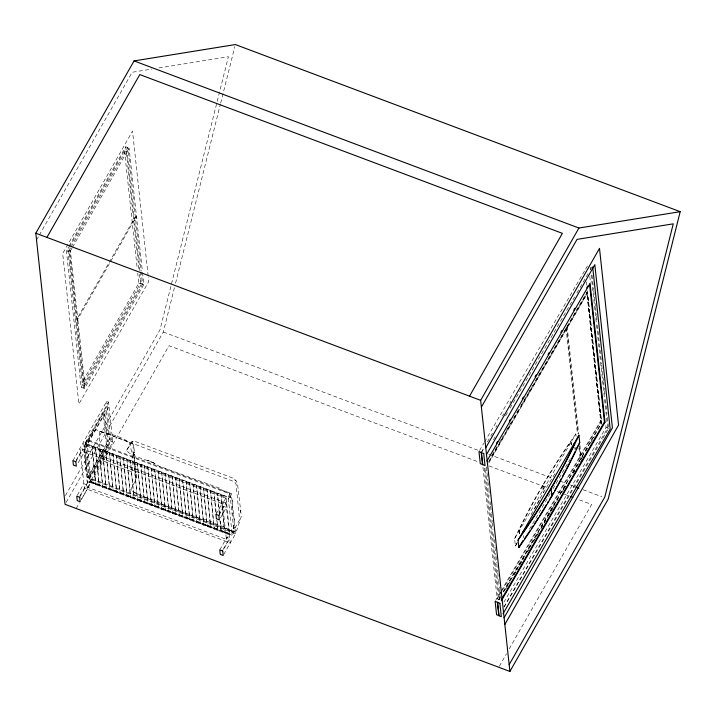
<?xml version="1.0" encoding="UTF-8"?>
<svg xmlns="http://www.w3.org/2000/svg" width="716" height="716" viewBox="0 0 716 716"><rect width="100%" height="100%" fill="white"/><g stroke="black" fill="none" stroke-linecap="round" stroke-linejoin="round"><path stroke-width="0.54" stroke-dasharray="3.58 2.69" d="M132.496 491.525C138.313 493.235 142.806 497.611 149.044 498.506C142.708 496.492 135.351 494.667 130.804 489.52L135.369 480.66L136.121 477.876L134.026 455.233L133.212 453.846L132.845 449.863L133.516 444.788L134.572 453.174L133.212 453.846L134.134 459.126L134.026 455.233M99.443 431.309L99.569 445.442L102.612 460.665A171.249 80.657 29.7 0 0 132.532 471.907C133.462 462.026 132.048 452.065 129.363 442.551C121.129 436.402 109.584 433.708 99.443 431.309A171.249 80.657 29.7 0 1 129.363 442.551M136.121 477.876L136.604 473.571L137.195 473.195L135.601 472.372L135.396 471.531L135.44 472.22L135.897 472.981L136.112 469.786L134.161 460.263M77.283 321.663L77.784 319.112L110.237 262.217M66.158 502.381L163.32 332.027L174.471 287.555M175.554 283.214L220.403 104.223M220.671 103.14L234.803 46.728M519.19 533.85L519.279 529.768A804.65 671.939 -6.2 0 1 542.988 485.403A799.879 667.947 -6.2 0 1 570.276 442.524L571.225 441.844L571.565 445.03M150.351 499.526L155.676 500.341L162.093 504.145L200.552 518.626L207.228 519.834L217.61 524.703L224.493 526.878L229.183 530.001L233.872 531.827L234.624 530.458L233.201 528.301L234.597 519.064C231.671 513.184 232.109 506.284 232.548 499.884L231.456 497.808L229.8 497.396L231.098 494.568L228.332 492.223L224.842 491.767L222.837 490.764L220.501 488.545L158.8 466.035L151.47 461.757L147.577 460.343L155.569 463.708C146.628 459.735 136.944 457.846 128.647 452.664L126.589 450.248L132.362 441.351L134.017 441.029L232.834 478.055L236.083 480.892L237.461 483.184L241.328 516.272L236.629 530.681L233.872 531.827C203.89 519.467 172.842 509.694 143.128 496.564M136.452 216.286L134.25 218.407L77.605 317.725L77.131 320.294L77.605 317.725L70.401 250.958L67.859 250L68.96 248.076M139.942 270.863L127.045 151.64L129.095 148.042L125.73 146.78L69.157 245.964M36.534 239.985L38.745 236.11M39.299 235.134L132.2 72.262L151.881 69.076M142.52 272.483L143.818 284.538L84.497 388.546L81.141 387.284L66.409 250.779L68.611 246.93M69.515 247.11L124.512 150.682L127.045 151.64M70.49 247.951L68.834 250.851L83.602 387.678L142.609 284.225L141.303 272.08M71.045 246.984L127.842 147.398L141.177 270.979M72.047 248.058L69.765 252.041L84.497 388.546L84.73 383.499L77.784 319.112M72.513 247.226L129.095 148.042L142.394 271.382M110.783 261.259L134.429 219.794L136.604 217.664L134.25 218.407M140.059 271.973L141.383 284.18L84.73 383.499L82.161 382.532L138.806 283.214L137.74 273.279M81.141 387.284L140.461 283.276L139.504 274.398M72.916 460.594L106.675 401.408L108.501 402.097L112.815 442.121L89.715 482.62L87.898 481.931L83.575 441.906L85.401 442.586L85.884 447.035L84.058 446.354L107.158 405.856L108.975 406.545L85.884 447.035M85.401 442.586L108.501 402.097M223.732 554.497L235.618 533.644L231.304 493.619L87.182 439.472L85.499 443.481L228.162 497.074L232.288 535.326L89.625 481.725L91.397 478.61L234.06 532.212L232.288 535.326M76.129 460.254L80.505 452.584L83.423 453.675L77.954 463.261M75.833 461.695L82.94 449.236L83.423 453.675M103.077 413.785L84.425 446.489L87.782 477.626L106.433 444.913L103.077 413.785L104.169 414.188L107.534 445.325L88.873 478.028L85.517 446.9L104.169 414.188M83.915 451.733L87.11 446.122L86.994 445.012L225.638 497.101L225.764 498.211L222.56 503.822L226.399 539.399L87.746 487.31L83.915 451.733L222.56 503.822M65.424 495.606L159.99 329.816L228.413 56.716L158.442 68.02M77.301 495.212L83.862 483.712L86.779 484.813L87.263 489.261L81.248 499.804M89.24 478.172L112.34 437.673L110.515 436.984L87.415 477.483L89.24 478.172L89.715 482.62M79.968 495.83L110.998 441.432L106.675 401.408M79.673 497.271L86.779 484.813M87.746 487.31L90.95 481.698L229.603 533.787L229.72 534.906L91.066 482.817L90.95 481.698M76.173 508.503L79.485 502.686M81.696 498.81L169.03 345.703L478.664 462.026M91.066 482.817L87.343 444.385L225.996 496.474L229.72 534.906M225.638 497.101L225.996 496.474M215.946 514.33L223.052 501.871L223.535 506.319L219.159 513.981M228.162 497.074L229.934 493.959L87.271 440.367M218.863 515.43L231.304 493.619M220.439 517.954L226.453 507.411L223.535 506.319M219.785 549.906L226.891 537.447L229.809 538.548L222.703 551.007M226.399 539.399L229.603 533.787M222.998 549.566L227.366 541.896L226.891 537.447M499.329 666.301L506.516 653.699M509.282 648.857L591.64 504.467L578.036 499.356M70.401 250.958L69.765 252.041L66.409 250.779M481.206 452.494L484.016 447.661M487.381 441.861L490.183 437.029M490.746 436.062L492.429 433.162M495.794 427.363L496.922 425.429M502.534 415.754L503.652 413.821M509.828 403.189L510.947 401.255M505.603 415.808L507.85 411.942M510.096 408.075L574.626 296.889M576.872 293.023L588.096 273.682M590.342 269.816L592.588 265.949M488.616 461.775L586.807 292.593L587.478 292.862L601.512 422.968M500.529 596.858L498.846 599.757L499.517 600.026L485.358 468.81L486.477 466.877M488.724 463.01L587.478 292.862M529.554 529.142L550.13 493.7M552.913 488.903L571.261 457.291M503.33 592.025L600.966 423.809L586.807 292.593M506.248 588.427L510.177 581.66M514.106 574.894L517.471 569.086M519.718 565.219L523.638 558.453M527.567 551.687L530.932 545.887M533.742 541.054L538.79 532.355M541.036 528.489L546.084 519.789M548.331 515.923L553.378 507.214M563.483 489.816L565.721 485.949M576.944 466.617L579.19 462.751M581.437 458.884L583.683 455.018M585.921 451.152L588.167 447.285M590.414 443.41L594.343 436.644M503.867 606.962L607.678 428.105L591.031 273.816M479.532 450.57L484.043 442.846M484.607 441.879L585.079 270.022M585.643 269.064L588.471 264.231M481.465 452.575L484.285 447.742M493.467 439.74L495.159 436.85M492.187 454.83L497.271 446.14M499.526 442.273L503.473 435.516M506.302 430.692L511.376 422.001M513.632 418.144L518.715 409.454M520.971 405.596L527.746 394.006M528.31 393.039L532.82 385.315M535.085 381.458L587.004 292.638L587.675 292.916L488.903 461.865M517.444 542.621L515.395 546.129L514.598 538.701L575.834 433.959L576.174 437.145M495.624 600.482L500.556 592.043M501.119 591.085L600.867 420.453L586.977 291.636M501.701 591.327L497.19 599.032L482.817 465.794M502.265 590.36L601.458 420.704L600.867 420.453M500.135 596.661L498.443 599.561L484.285 468.345L484.956 468.622M502.954 591.837L601.163 423.854L587.004 292.638M500.242 597.905L499.106 599.838L496.609 598.791M504.189 591.148L538.62 532.257M540.875 528.399L559.5 496.537M561.756 492.68L565.712 485.913M503.912 602.147L606.067 427.398L605.834 425.179M504.153 607.043L602.362 439.06M602.926 438.094L608.573 428.437L607.132 415.119M126.589 450.248L132.102 441.342L133.686 441.244L132.362 441.351L130.84 443.356M575.834 433.959L569.981 442.3A801.401 669.227 -6.2 0 0 542.63 485.26L543.435 492.68M140.461 283.276L143.818 284.538L138.806 283.214M163.32 332.027L478.377 450.391M488.849 454.32L552.698 478.315M560.028 481.062L566.302 483.425M570.491 485L574.68 486.567M583.048 489.717L601.896 496.797M489.126 465.955L546.657 487.569M557.12 491.498L563.394 493.861M564.441 494.255L569.668 496.215M110.998 441.432L112.815 442.121M106.433 444.913L107.534 445.325M87.11 446.122L225.764 498.211M235.618 533.644L91.496 479.505L91.397 478.61M91.424 482.19L230.078 534.279M600.966 423.809L601.637 424.078M484.687 468.541L485.358 468.81M606.067 427.398L608.573 428.437M518.849 530.663L519.548 534.002M234.83 479.801L236.083 480.892M132.102 441.342L133.543 446.748M592.043 275.266L593.6 289.694M593.725 290.803L595.399 306.341M595.515 307.45L596.356 315.219M596.473 316.329L596.956 320.768M597.43 325.207L601.628 364.059M601.744 365.169L603.418 380.706M603.543 381.816L604.376 389.585M604.501 390.694L604.975 395.142M605.459 399.582L607.016 414.009M590.306 267.158L590.548 269.377M589.787 276.439L590.503 283.106M586.476 281.889L586.834 285.219M587.433 290.777L601.708 423.022M567.117 326.344L578.734 434.066M579.933 445.173L581.49 459.609M566.562 327.185L578.089 433.86M579.405 446.077L580.846 459.403M566.034 328.098L577.418 433.592M578.976 448.028L580.291 460.245M575.163 447.545L575.395 449.666M574.805 447.402L575.038 449.523M570.867 441.7L571.207 444.878M542.988 485.403L543.784 492.832M523.342 535.577L523.566 537.707M486.397 467.288L486.871 471.728M486.996 472.837L487.829 480.615M487.954 481.725L488.67 488.384M488.786 489.493L489.511 496.152M490.111 501.71L490.469 505.04M490.585 506.149L491.31 512.808M491.427 513.927L492.268 521.696M492.384 522.805L493.1 529.464M493.584 533.912L494.058 538.351M494.183 539.461L494.899 546.12M495.016 547.239L495.857 555.007M495.982 556.117L496.698 562.776M496.815 563.895L497.656 571.663M497.772 572.773L498.497 579.432M498.613 580.542L499.455 588.319M499.571 589.429L500.287 596.088M229.934 493.959L234.06 532.212M219.731 514.392L217.458 493.27L219.382 515.019M220.456 521.069L221.181 531.693L219.982 520.577M216.25 513.086L213.977 491.964L215.776 512.593M217.091 520.872L217.7 530.386L216.617 520.38M148.158 275.973L132.532 131.118L62.686 253.562L78.912 403.949L148.758 281.504L148.275 277.083M125.73 146.78L139.02 269.959M124.512 150.682L137.257 268.858M67.859 250L82.161 382.532M514.589 538.701A804.283 671.626 -6.2 0 1 542.639 485.26M515.395 546.129A804.283 671.626 -6.2 0 1 517.274 542.128M531.075 514.777A804.283 671.626 -6.2 0 1 543.435 492.689A801.401 669.227 -6.2 0 1 555.052 473.553M534.816 508.673A804.65 671.939 -6.2 0 1 539.739 499.849M86.206 444.099L89.93 480.096L91.827 481.85L229.917 533.733L231.76 533.51L239.574 519.87L236.083 484.088L234.392 481.707L96.204 429.788L94.047 430.477L86.206 444.099M92.051 446.158L95.774 484.58L92.051 446.158M95.532 447.464L99.256 485.895L95.532 447.464M99.023 448.771L102.746 487.202L99.023 448.771M102.504 450.087L106.228 488.509L102.504 450.087M105.986 451.393L109.709 489.816L105.986 451.393M109.467 452.7L113.191 491.122L109.467 452.7M112.949 454.007L116.672 492.438L112.949 454.007M116.439 455.313L120.163 493.745L116.439 455.313M119.921 456.629L123.644 495.051L119.921 456.629M123.403 457.936L127.126 496.358L123.403 457.936M126.884 459.242L130.607 497.665L126.884 459.242M130.375 460.549L134.098 498.98L130.375 460.549M133.856 461.865L137.579 500.287L133.856 461.865M137.338 463.171L141.061 501.594L137.338 463.171M140.819 464.478L144.542 502.9L140.819 464.478M144.301 465.785L148.024 504.216L144.301 465.785M147.791 467.092L151.515 505.523L147.791 467.092M151.273 468.407L154.996 506.83L151.273 468.407M154.754 469.714L158.478 508.136L154.754 469.714M158.236 471.021L161.959 509.443L158.236 471.021M161.718 472.327L165.441 510.759L161.718 472.327M165.208 473.643L168.931 512.065L165.208 473.643M168.69 474.95L172.413 513.372L168.69 474.95M172.171 476.256L175.894 514.679L172.171 476.256M175.653 477.563L179.376 515.994L175.653 477.563M179.134 478.87L182.857 517.301L179.134 478.87M182.625 480.185L186.348 518.608L182.625 480.185M186.106 481.492L189.829 519.914L186.106 481.492M189.588 482.799L193.311 521.221L189.588 482.799M193.069 484.106L196.793 522.537L193.069 484.106M196.56 485.412L200.283 523.843L196.56 485.412M200.041 486.728L203.765 525.15L200.041 486.728M203.523 488.035L207.246 526.457L203.523 488.035M207.005 489.341L210.728 527.773L207.005 489.341M210.486 490.648L214.209 529.079L210.486 490.648M220.94 494.577L224.663 532.999L220.94 494.577M574.706 470.484L572.46 474.35L574.742 470.475M133.964 454.615L134.814 454.141L133.964 454.615M134.062 452.333L133.677 452.664L134.635 452.002L134.062 452.333M235.278 527.683L233.201 528.301L235.278 527.683M234.248 531.737L230.113 530.395L234.248 531.737M106.317 411.217L104.491 410.528L107.847 441.665L109.673 442.345L106.317 411.217M225.97 502.963L80.022 448.135L84.345 488.16L230.292 542.997L225.97 502.963M240.764 512.459L240.316 510.356L240.746 512.468"/><path stroke-width="1.07" d="M680.2 211.676L608.17 499.15L509.899 671.447L65.049 504.324L35.8 233.21L134.071 60.914L235.349 44.553L680.2 211.676L578.922 228.037L134.071 60.914M46.925 237.39L139.781 74.589L562.382 233.353L469.526 396.154M509.899 671.447L480.651 400.334L578.922 228.037M481.385 407.109L577.051 239.377L673.264 223.839L604.841 496.94L509.166 664.663M485.77 447.777L599.498 248.38L618.561 425.107L504.834 624.495M486.495 454.553L594.817 264.66L612.422 427.819L504.1 617.72M496.439 443.383L497.557 441.45M509.327 421.178L510.445 419.245M522.215 398.973L523.333 397.049M535.103 376.768L536.221 374.844M547.991 354.572L549.109 352.639M560.87 332.367L561.997 330.434M573.758 310.162L574.876 308.238M586.646 287.966L587.764 286.033M486.943 460.997L590.038 283.375L605.011 422.18L501.361 600.769M518.053 540.15L578.931 435.256L579.736 442.685A803.603 671.062 -6.2 0 1 551.893 496.179A802.278 669.952 -6.2 0 1 524.685 539.22L518.858 547.579L518.053 540.15L523.888 531.791A802.278 669.952 -6.2 0 0 551.087 488.751A803.603 671.062 -6.2 0 0 578.94 435.265M518.858 547.579L522.931 540.562M576.684 447.956L579.736 442.685M581.088 461.623L581.616 460.719M501.334 599.569L604.42 421.948L589.563 284.243M503.008 613.773L610.193 429.117L592.705 267.059M35.8 233.21L480.651 400.334M575.727 486.961L578.868 488.142M570.715 496.609L572.809 497.396M604.42 421.948L605.011 422.18M522.635 532.257L523.575 531.567A800.748 668.681 -6.2 0 0 550.729 488.607A804.113 671.492 -6.2 0 0 574.286 444.197L574.348 443.159L574.581 445.28M551.096 488.751L551.893 496.179M575.091 451.626A804.113 671.492 -6.2 0 1 571.681 458.598M570.688 460.585A804.113 671.492 -6.2 0 1 566.132 469.508M565.613 470.502A804.113 671.492 -6.2 0 1 562.472 476.426M561.416 478.395A804.113 671.492 -6.2 0 1 554.56 490.764M553.558 492.527A804.113 671.492 -6.2 0 1 551.535 496.036M551.025 496.913A800.748 668.681 -6.2 0 1 549.485 499.535M548.456 501.281A800.748 668.681 -6.2 0 1 547.418 503.026M546.38 504.771A800.748 668.681 -6.2 0 1 541.609 512.575M541.081 513.444A800.748 668.681 -6.2 0 1 539.461 516.03M538.378 517.749A800.748 668.681 -6.2 0 1 534.539 523.745M533.429 525.455A800.748 668.681 -6.2 0 1 531.764 528.005M530.073 530.556A800.748 668.681 -6.2 0 1 524.38 538.996M75.833 461.695L72.916 460.594L73.399 465.042L76.317 466.143L75.833 461.695M218.863 515.43L215.946 514.33L216.42 518.778L219.347 519.87L218.863 515.43M79.673 497.271L76.755 496.179L77.23 500.618L80.156 501.719L79.673 497.271M222.703 551.007L219.785 549.906L220.26 554.354L223.186 555.455L222.703 551.007M483.721 453.514L481.206 452.494L482.512 464.603L485.027 465.615L483.721 453.514M499.884 603.311L497.369 602.29L498.81 615.662L501.325 616.673L499.884 603.311M481.465 452.575L478.968 451.528L480.275 463.637L482.772 464.675L481.465 452.575M497.629 602.371L495.132 601.333L496.573 614.695L499.07 615.733L497.629 602.371"/></g></svg>
